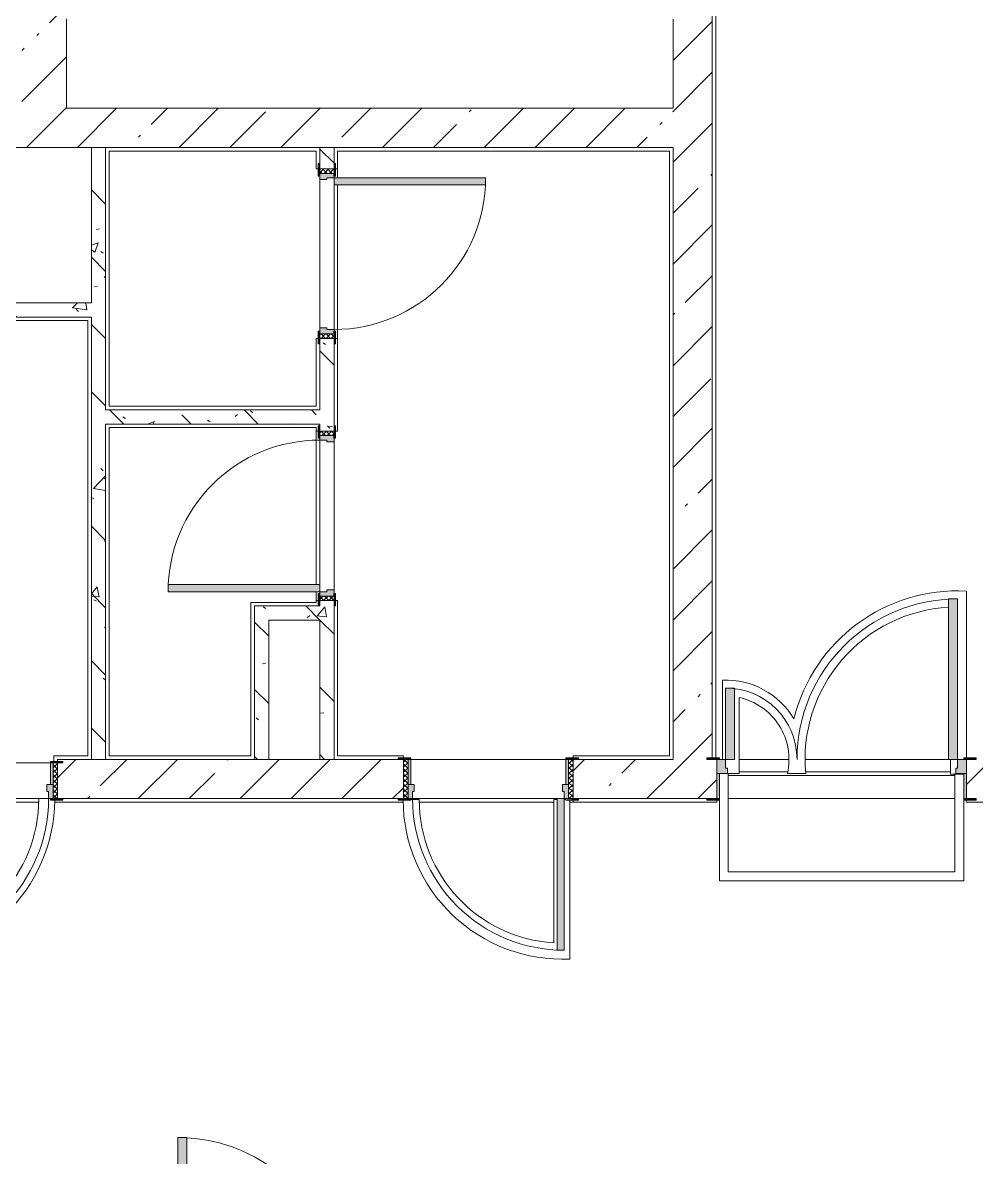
# Model space of a CAD drawing. Header units: millimetres. Extents: x -3708 to 187246, y -8553 to 29000.
# Drawn here: x 149401 to 154746, y 11389 to 17750 of the extents above; entities that cross this region are included whole.
import ezdxf

# ---------------------------------------------------------------- set-up
doc = ezdxf.new("R2010")
doc.units = ezdxf.units.MM
for name, color, linetype, lineweight, true_color in [('A-DOOR-4', 7, 'Continuous', 5, 0xaaaaaa), ('A-DOOR-5', 7, 'Continuous', 5, 0xe2e2e2), ('A-DOOR-FRAM-3', 7, 'Continuous', 5, 0xe2e2e2), ('A-DOOR-FRAM-4', 7, 'Continuous', 5, 0xaaaaaa), ('A-FLOR-1', 7, 'Continuous', 5, 0xaaaaaa), ('I-WALL-5', 7, 'Continuous', 5, 0x787878)]:
    doc.layers.add(name, color=color, linetype=linetype, lineweight=lineweight, true_color=true_color)
doc.layers.add('A-WALL', color=7, linetype='Continuous', lineweight=9)
doc.layers.add('I-WALL-3', color=7, linetype='Continuous', lineweight=5)
pattern_1 = [(45, (60236.27, 0), (-285.1231, 285.1231), []), (45, (60521.4, 0), (-285.1231, 285.1231), [504.031, -100.806, 16.764, -84.042])]
pattern_2 = [(135, (60236.3, 0), (-377.1708, -377.1708), [533.4, -88.9, 17.78, -88.9]), (135, (60236.3, 376.94), (-377.1708, -377.1708), []), (50, (60236.27, 0), (637.6445, -55.7866), [66.675, -733.425]), (355, (60236.3, 0), (-123.3494, 668.699), [53.34, -586.74]), (100.451, (60289.4, -4.65), (514.299, 612.908), [56.665, -623.315]), (46.184, (60236.3, 177.8), (948.7764, -147.15), [100.012, -1100.137]), (96.636, (60315.3, 165.5), (830.909, 865.997), [84.998, -934.973]), (351.184, (60236.3, 177.8), (830.918, 865.988), [80.01, -880.11]), (21, (60325.17, 133.35), (530.6506, -357.9283), [66.675, -733.425]), (326, (60325.2, 133.35), (216.308, 644.6585), [53.34, -586.74]), (71.451, (60369.4, 103.5), (746.9596, 286.7243), [56.665, -623.315]), (37.5, (60236.27, 0), (10.81053, 295.9426), [16.764, -562.864, 16.764, -578.866, -588.962]), (37.5, (60236.27, 0), (10.81053, 295.9426), [-1175.258, 16.764, -572.198]), (7.5, (60236.27, 0), (233.8692, 350.6318), [16.764, -322.834, 16.764, -549.529, -224.472]), (7.5, (60236.27, 0), (233.8692, 350.6318), [-905.891, 16.764, -207.708]), (327.5, (60038.03, 0), (474.5678, -20.0513), [16.764, -205.486, 16.764, -676.656, -920.115]), (327.5, (60038.03, 0), (474.5678, -20.0513), [-915.67, 16.764, -903.351]), (317.5, (59949.13, 0), (518.4522, 88.9934), [16.764, -272.161, 16.764, -443.738, -653.415]), (317.5, (59949.13, 0), (518.4522, 88.9934), [-749.427, 16.764, -636.651])]
pattern_3 = [(135, (1826.41, 104.685), (-14.14214, -14.14214), []), (225, (1826.41, 104.685), (14.14214, -14.14214), [])]
pattern_4 = [(45, (-296.384, 104.685), (-14.1421, 14.1421), []), (135, (-296.384, 104.685), (-14.1421, -14.1421), [])]

# ---------------------------------------------------------------- blocks, each defined once
blk = doc.blocks.new('110_Дверь_СКБ_2Ст - Д-1_л_Лестничная клетка EIS60 2-32142534-1_7_1_птичка')
at = {"layer": 'A-DOOR-5'}
for points in [[(639.9, 1010), (612.5, 1010), (612.5, 110), (662.5, 110), (662.5, 1010), (640.5, 1010)], [(-637.5, 510), (-637.5, 110), (-587.5, 110), (-587.5, 510)], [(712.5, 30), (697.5, 30), (699.6, -110), (712.5, -110)]]:
    blk.add_hatch(color=256, dxfattribs=at).paths.add_polyline_path(points)
h = blk.add_hatch(color=256, dxfattribs=at)
h.paths.add_polyline_path([(662.5, 110), (662.5, 60), (652.5, 60), (652.5, 30), (712.5, 32.6), (712.5, 110)])
h.paths.add_polyline_path([(-637.5, 110), (-687.5, 110), (-687.2, 30), (-627.5, 35.6), (-627.5, 60), (-637.5, 60), (-637.5, 104.8)])
at = {"layer": 'A-DOOR-FRAM-3'}
for points in [[(-672.5, 118), (-742.5, 118), (-742.5, 110), (-672.5, 110)], [(729.9, 118), (697.5, 118), (697.5, 110), (767.5, 110), (767.5, 118)], [(-672.5, 30), (-687.5, 30), (-687.4, -110), (-672.5, -110), (-672.5, -21.5)], [(-742.3, -110), (-742.5, -110.2), (-742.5, -118), (-672.5, -118), (-674.5, -110), (-687.5, -110)], [(767.5, -110), (697.5, -110), (698.9, -118), (767.5, -118)]]:
    blk.add_hatch(color=256, dxfattribs=at).paths.add_polyline_path(points)
at = {"layer": 'A-DOOR-4'}
for p, q in [((662.5, 1010), (612.5, 1010)), ((612.5, 1010), (612.5, 110)), ((662.5, 110), (662.5, 1010)), ((-637.5, 510), (-637.5, 110)), ((-587.5, 510), (-637.5, 510)), ((-587.5, 110), (-587.5, 510)), ((-637.5, 110), (-587.5, 110)), ((612.5, 110), (662.5, 110))]:
    blk.add_line(p, q, dxfattribs=at)
for centre, radius, start, end in [((662.5, 110), 900, 90, 180), ((-637.5, 110), 400, 360, 90)]:
    blk.add_arc(centre, radius, start, end, dxfattribs=at)
at = {"layer": 'A-DOOR-FRAM-4'}
for p, q in [((-672.5, 118), (-742.5, 118)), ((-742.5, 118), (-742.5, 110)), ((-742.5, 110), (-672.5, 110)), ((-637.5, 110), (-687.5, 110)), ((-687.5, 110), (-687.5, 30)), ((-672.5, 110), (-672.5, 118)), ((-637.5, 60), (-637.5, 110)), ((662.5, 110), (662.5, 60)), ((712.5, 110), (662.5, 110)), ((767.5, 118), (697.5, 118)), ((697.5, 118), (697.5, 110)), ((697.5, 110), (767.5, 110)), ((712.5, 30), (712.5, 110)), ((767.5, 110), (767.5, 118)), ((-687.5, 30), (-627.5, 30)), ((-672.5, 30), (-687.5, 30)), ((-687.5, 30), (-687.5, -110)), ((-672.5, -110), (-672.5, 30)), ((-627.5, 60), (-637.5, 60)), ((-627.5, 30), (-627.5, 60)), ((662.5, 60), (652.5, 60)), ((652.5, 60), (652.5, 30)), ((652.5, 30), (712.5, 30)), ((712.5, 30), (697.5, 30)), ((697.5, 30), (697.5, -110)), ((712.5, -110), (712.5, 30)), ((-672.5, -110), (-742.5, -110)), ((-742.5, -110), (-742.5, -118)), ((-742.5, -118), (-672.5, -118)), ((-687.5, -110), (-672.5, -110)), ((-672.5, -118), (-672.5, -110)), ((697.5, -110), (712.5, -110)), ((767.5, -110), (697.5, -110)), ((697.5, -110), (697.5, -118)), ((697.5, -118), (767.5, -118)), ((767.5, -118), (767.5, -110))]:
    blk.add_line(p, q, dxfattribs=at)
blk = doc.blocks.new('110_Дверь_СКБ_1Ст_Внутренняя1 - Д-8 950x2100h_охрана-31784688-1_7_1_птичка')
at = {"layer": 'A-DOOR-4'}
h = blk.add_hatch(dxfattribs=at)
h.set_pattern_fill('FP_114', color=256, style=0, pattern_type=2)
h.set_pattern_definition([(135, (1826.41, 164.685), (-14.14214, -14.14214), []), (225, (1826.41, 164.685), (14.14214, -14.14214), [])])
h.paths.add_polyline_path([(487.5, 100), (462.5, 100), (462.5, -100), (487.5, -100)])
at = {"layer": 'A-DOOR-5'}
h = blk.add_hatch(color=256, dxfattribs=at)
h.paths.add_polyline_path([(-437.5, 100), (-437.5, 20), (-402.5, 20), (-402.5, 60), (-412.5, 60), (-412.5, 100), (-422.5, 100)])
h.paths.add_polyline_path([(462.5, 100), (437.5, 100), (437.5, 60), (427.5, 60), (427.5, 20), (462.5, 20)])
at = {"layer": 'A-DOOR-FRAM-3'}
for points in [[(397.5, 950), (397.5, 100), (437.5, 100), (437.5, 950)], [(-432.5, 108), (-492.5, 108), (-492.5, 100), (-422.5, 100), (-422.5, 108)], [(462.5, 108), (447.5, 108), (447.5, 100), (517.5, 100), (517.5, 108), (467.5, 108)], [(-437.5, 20), (-437.5, -100), (-422.5, -100), (-422.5, 20)], [(447.5, 20), (447.5, -100), (462.5, -100), (462.5, 20)], [(-462.5, -100), (-492.5, -100), (-492.5, -108), (-422.5, -108), (-422.5, -100), (-437.5, -100)], [(487.5, -100), (447.5, -100), (447.5, -108), (517.5, -108), (517.5, -100)]]:
    blk.add_hatch(color=256, dxfattribs=at).paths.add_polyline_path(points)
at = {"layer": 'A-DOOR-FRAM-4'}
h = blk.add_hatch(dxfattribs=at)
h.set_pattern_fill('FP_115', color=256, style=0, pattern_type=2)
h.set_pattern_definition([(45, (-296.384, 164.685), (-14.1421, 14.1421), []), (135, (-296.384, 164.685), (-14.1421, -14.1421), [])])
h.paths.add_polyline_path([(-458.5, 100), (-462.5, 100), (-462.5, -100), (-437.5, -100), (-437.5, 100)])
at = {"layer": 'A-DOOR-4'}
for p, q in [((437.5, 950), (397.5, 950)), ((397.5, 950), (397.5, 100)), ((437.5, 100), (437.5, 950)), ((397.5, 100), (437.5, 100))]:
    blk.add_line(p, q, dxfattribs=at)
blk.add_arc((437.5, 100), 850, 90, 180, dxfattribs=at)
at = {"layer": 'A-DOOR-FRAM-4'}
for p, q in [((-422.5, 108), (-492.5, 108)), ((-492.5, 108), (-492.5, 100)), ((-492.5, 100), (-422.5, 100)), ((-437.5, 100), (-462.5, 100)), ((-462.5, 100), (-462.5, -100)), ((-412.5, 100), (-437.5, 100)), ((-437.5, 100), (-437.5, 20)), ((-437.5, -100), (-437.5, 100)), ((-422.5, 100), (-437.5, 100)), ((-437.5, 100), (-437.5, 99)), ((-437.5, 99), (-422.5, 99)), ((-422.5, 100), (-422.5, 108)), ((-422.5, 99), (-422.5, 100)), ((-412.5, 60), (-412.5, 100)), ((437.5, 100), (437.5, 60)), ((462.5, 100), (437.5, 100)), ((517.5, 108), (447.5, 108)), ((447.5, 108), (447.5, 100)), ((462.5, 100), (447.5, 100)), ((447.5, 100), (447.5, 99)), ((447.5, 100), (517.5, 100)), ((447.5, 99), (462.5, 99)), ((462.5, 20), (462.5, 100)), ((487.5, 100), (462.5, 100)), ((462.5, 100), (462.5, -100)), ((462.5, 99), (462.5, 100)), ((487.5, -100), (487.5, 100)), ((517.5, 100), (517.5, 108)), ((-437.5, 20), (-402.5, 20)), ((-422.5, 20), (-437.5, 20)), ((-437.5, 20), (-437.5, -100)), ((-422.5, -100), (-422.5, 20)), ((-402.5, 60), (-412.5, 60)), ((-402.5, 20), (-402.5, 60)), ((437.5, 60), (427.5, 60)), ((427.5, 60), (427.5, 20)), ((427.5, 20), (462.5, 20)), ((462.5, 20), (447.5, 20)), ((447.5, 20), (447.5, -100)), ((462.5, -100), (462.5, 20)), ((-422.5, -100), (-492.5, -100)), ((-492.5, -100), (-492.5, -108)), ((-492.5, -108), (-422.5, -108)), ((-462.5, -100), (-437.5, -100)), ((-437.5, -100), (-422.5, -100)), ((-422.5, -108), (-422.5, -100)), ((447.5, -100), (462.5, -100)), ((517.5, -100), (447.5, -100)), ((447.5, -100), (447.5, -108)), ((447.5, -108), (517.5, -108)), ((462.5, -100), (487.5, -100)), ((517.5, -108), (517.5, -100))]:
    blk.add_line(p, q, dxfattribs=at)
blk = doc.blocks.new('110_Дверь_СКБ_1Ст_Внутренняя1 - Д-8_п_ 950x2100h_охрана 2-32201800-1_7_1_птичка')
at = {"layer": 'A-DOOR-4'}
h = blk.add_hatch(dxfattribs=at)
h.set_pattern_fill('FP_148', color=256, style=0, pattern_type=2)
h.set_pattern_definition([(135, (1826.41, 174.685), (-14.14214, -14.14214), []), (225, (1826.41, 174.685), (14.14214, -14.14214), [])])
h.paths.add_polyline_path([(487.5, 110), (462.5, 110), (462.5, -110), (487.5, -110)])
at = {"layer": 'A-DOOR-5'}
h = blk.add_hatch(color=256, dxfattribs=at)
h.paths.add_polyline_path([(462.5, 110), (437.5, 110), (437.5, 70), (427.5, 70), (427.5, 30), (462.5, 30)])
h.paths.add_polyline_path([(-412.5, 110), (-437.5, 110), (-437.5, 30), (-402.5, 30), (-402.5, 70), (-412.5, 70)])
at = {"layer": 'A-DOOR-FRAM-3'}
for points in [[(-394.7, 960), (-412.5, 960), (-412.5, 110), (-372.5, 115.3), (-372.5, 960)], [(-443.8, 118), (-492.5, 118), (-492.5, 110), (-422.5, 115.3), (-422.5, 118), (-443.5, 118)], [(487.5, 118), (447.5, 115.3), (447.5, 110), (517.5, 110), (517.5, 118), (490, 118)], [(-437.5, 30), (-437.5, -110), (-422.5, -110), (-422.5, 30)], [(447.5, 30), (447.5, -110), (462.5, -110), (462.5, 30)], [(-422.5, -110), (-492.5, -110.2), (-492.5, -118), (-422.5, -118)], [(479, -110), (447.5, -110), (447.5, -118), (517.5, -118), (517.5, -110), (487.5, -110)]]:
    blk.add_hatch(color=256, dxfattribs=at).paths.add_polyline_path(points)
at = {"layer": 'A-DOOR-FRAM-4'}
h = blk.add_hatch(dxfattribs=at)
h.set_pattern_fill('FP_149', color=256, style=0, pattern_type=2)
h.set_pattern_definition([(45, (-296.384, 174.685), (-14.1421, 14.1421), []), (135, (-296.384, 174.685), (-14.1421, -14.1421), [])])
h.paths.add_polyline_path([(-462.5, 110), (-462.5, -110), (-437.5, -110), (-437.5, 110)])
at = {"layer": 'A-DOOR-4'}
for p, q in [((-412.5, 960), (-412.5, 110)), ((-372.5, 960), (-412.5, 960)), ((-372.5, 110), (-372.5, 960)), ((-412.5, 110), (-372.5, 110))]:
    blk.add_line(p, q, dxfattribs=at)
blk.add_arc((-412.5, 110), 850, 360, 90, dxfattribs=at)
at = {"layer": 'A-DOOR-FRAM-4'}
for p, q in [((-422.5, 118), (-492.5, 118)), ((-492.5, 118), (-492.5, 110)), ((-492.5, 110), (-422.5, 110)), ((-437.5, 110), (-462.5, 110)), ((-462.5, 110), (-462.5, -110)), ((-412.5, 110), (-437.5, 110)), ((-437.5, 110), (-437.5, 30)), ((-437.5, -110), (-437.5, 110)), ((-422.5, 110), (-437.5, 110)), ((-437.5, 110), (-437.5, 109)), ((-437.5, 109), (-422.5, 109)), ((-422.5, 110), (-422.5, 118)), ((-422.5, 109), (-422.5, 110)), ((-412.5, 70), (-412.5, 110)), ((-402.5, 70), (-412.5, 70)), ((-402.5, 30), (-402.5, 70)), ((437.5, 70), (427.5, 70)), ((427.5, 70), (427.5, 30)), ((437.5, 110), (437.5, 70)), ((462.5, 110), (437.5, 110)), ((517.5, 118), (447.5, 118)), ((447.5, 118), (447.5, 110)), ((462.5, 110), (447.5, 110)), ((447.5, 110), (447.5, 109)), ((447.5, 110), (517.5, 110)), ((447.5, 109), (462.5, 109)), ((462.5, 30), (462.5, 110)), ((487.5, 110), (462.5, 110)), ((462.5, 110), (462.5, -110)), ((462.5, 109), (462.5, 110)), ((487.5, -110), (487.5, 110)), ((517.5, 110), (517.5, 118)), ((-437.5, 30), (-402.5, 30)), ((-422.5, 30), (-437.5, 30)), ((-437.5, 30), (-437.5, -110)), ((-422.5, -110), (-422.5, 30)), ((427.5, 30), (462.5, 30)), ((462.5, 30), (447.5, 30)), ((447.5, 30), (447.5, -110)), ((462.5, -110), (462.5, 30)), ((-422.5, -110), (-492.5, -110)), ((-492.5, -110), (-492.5, -118)), ((-492.5, -118), (-422.5, -118)), ((-462.5, -110), (-437.5, -110)), ((-437.5, -110), (-422.5, -110)), ((-422.5, -118), (-422.5, -110)), ((447.5, -110), (462.5, -110)), ((517.5, -110), (447.5, -110)), ((447.5, -110), (447.5, -118)), ((447.5, -118), (517.5, -118)), ((462.5, -110), (487.5, -110)), ((517.5, -118), (517.5, -110))]:
    blk.add_line(p, q, dxfattribs=at)
blk = doc.blocks.new('110_Дверь_СКБ_2Ст - Д-2а_п_ Из коридора на лестницу-32215207-1_7_1_птичка')
at = {"layer": 'A-DOOR-5'}
for points in [[(-598.6, 100), (-587.5, 100), (-587.5, 1000), (-637.5, 1000), (-637.5, 100)], [(662.5, 100), (662.5, 500), (612.5, 500), (612.5, 100)], [(712.5, -100), (712.5, 20), (697.5, 20), (697.5, -100), (703.7, -100)]]:
    blk.add_hatch(color=256, dxfattribs=at).paths.add_polyline_path(points)
h = blk.add_hatch(color=256, dxfattribs=at)
h.paths.add_polyline_path([(-637.5, 20), (-627.5, 20), (-627.5, 50), (-637.5, 50), (-637.5, 100), (-687.5, 100), (-684.3, 20)])
h.paths.add_polyline_path([(662.5, 20), (712.5, 20), (712.5, 100), (662.5, 100), (662.5, 50), (652.5, 50), (652.5, 20)])
at = {"layer": 'A-DOOR-FRAM-3'}
for points in [[(-672.5, 100), (-672.5, 108), (-742.5, 108), (-742.5, 100), (-687.5, 100)], [(712.5, 100), (767.5, 100), (767.5, 108), (697.5, 108), (697.5, 100)], [(-673.4, -100), (-672.5, -100), (-672.5, 20), (-687.5, 20), (-684.8, -100)], [(-712.5, -108), (-672.5, -108), (-673.4, -100), (-742.5, -100), (-742.5, -108)], [(712.5, -108), (767.5, -107.4), (767.5, -100), (697.5, -100), (703, -108)]]:
    blk.add_hatch(color=256, dxfattribs=at).paths.add_polyline_path(points)
at = {"layer": 'A-DOOR-4'}
for p, q in [((-637.5, 1000), (-637.5, 100)), ((-587.5, 1000), (-637.5, 1000)), ((-587.5, 100), (-587.5, 1000)), ((662.5, 500), (612.5, 500)), ((612.5, 500), (612.5, 100)), ((662.5, 100), (662.5, 500)), ((-637.5, 100), (-587.5, 100)), ((612.5, 100), (662.5, 100))]:
    blk.add_line(p, q, dxfattribs=at)
for centre, radius, start, end in [((-637.5, 100), 900, 0, 90), ((662.5, 100), 400, 90, 180)]:
    blk.add_arc(centre, radius, start, end, dxfattribs=at)
at = {"layer": 'A-DOOR-FRAM-4'}
for p, q in [((-672.5, 108), (-742.5, 108)), ((-742.5, 108), (-742.5, 100)), ((-742.5, 100), (-672.5, 100)), ((-637.5, 100), (-687.5, 100)), ((-687.5, 100), (-687.5, 20)), ((-672.5, 100), (-672.5, 108)), ((-637.5, 50), (-637.5, 100)), ((662.5, 100), (662.5, 50)), ((712.5, 100), (662.5, 100)), ((767.5, 108), (697.5, 108)), ((697.5, 108), (697.5, 100)), ((697.5, 100), (767.5, 100)), ((712.5, 20), (712.5, 100)), ((767.5, 100), (767.5, 108)), ((-687.5, 20), (-627.5, 20)), ((-672.5, 20), (-687.5, 20)), ((-687.5, 20), (-687.5, -100)), ((-672.5, -100), (-672.5, 20)), ((-627.5, 50), (-637.5, 50)), ((-627.5, 20), (-627.5, 50)), ((662.5, 50), (652.5, 50)), ((652.5, 50), (652.5, 20)), ((652.5, 20), (712.5, 20)), ((712.5, 20), (697.5, 20)), ((697.5, 20), (697.5, -100)), ((712.5, -100), (712.5, 20)), ((-672.5, -100), (-742.5, -100)), ((-742.5, -100), (-742.5, -108)), ((-742.5, -108), (-672.5, -108)), ((-687.5, -100), (-672.5, -100)), ((-672.5, -108), (-672.5, -100)), ((697.5, -100), (712.5, -100)), ((767.5, -100), (697.5, -100)), ((697.5, -100), (697.5, -108)), ((697.5, -108), (767.5, -108)), ((767.5, -108), (767.5, -100))]:
    blk.add_line(p, q, dxfattribs=at)
blk = doc.blocks.new('110_Дверь_СКБ_1Ст_Внутренняя1 - Д-7_п__950x2100h_Туалет-32207265-1_7_1_птичка')
at = {"layer": 'A-DOOR-4'}
h = blk.add_hatch(dxfattribs=at)
h.set_pattern_fill('FP_116', color=256, style=0, pattern_type=2)
h.set_pattern_definition(pattern_3)
h.paths.add_polyline_path([(487.5, 40), (462.5, 40), (462.5, -40), (487.5, -40)])
at = {"layer": 'A-DOOR-5'}
h = blk.add_hatch(color=256, dxfattribs=at)
h.paths.add_polyline_path([(462.5, 16.3), (462.5, 40), (437.5, 40), (437.5, 0), (427.5, 0), (427.5, -40), (462.5, -40)])
h.paths.add_polyline_path([(-402.5, -16), (-402.5, 0), (-412.5, 0), (-412.5, 40), (-437.5, 40), (-437.5, -40), (-402.5, -40)])
at = {"layer": 'A-DOOR-FRAM-3'}
for points in [[(-372.5, 60), (-372.5, 890), (-412.5, 890), (-412.5, 40), (-372.5, 40)], [(-422.5, 48), (-492.5, 48), (-492.5, 40), (-422.5, 40)], [(517.5, 48), (447.5, 48), (447.5, 40), (517.5, 40)], [(-422.5, -40), (-492.5, -40), (-492.5, -48), (-422.5, -48)], [(517.5, -48), (517.5, -40), (447.5, -40), (447.5, -48), (487.5, -48)]]:
    blk.add_hatch(color=256, dxfattribs=at).paths.add_polyline_path(points)
at = {"layer": 'A-DOOR-FRAM-4'}
h = blk.add_hatch(dxfattribs=at)
h.set_pattern_fill('FP_117', color=256, style=0, pattern_type=2)
h.set_pattern_definition(pattern_4)
h.paths.add_polyline_path([(-437.5, 40), (-462.5, 40), (-460.8, -40), (-437.5, -40)])
at = {"layer": 'A-DOOR-4'}
for p, q in [((-412.5, 890), (-412.5, 40)), ((-372.5, 890), (-412.5, 890)), ((-372.5, 40), (-372.5, 890)), ((-412.5, 40), (-372.5, 40))]:
    blk.add_line(p, q, dxfattribs=at)
blk.add_arc((-412.5, 40), 850, 360, 90, dxfattribs=at)
at = {"layer": 'A-DOOR-FRAM-4'}
for p, q in [((-422.5, 48), (-492.5, 48)), ((-492.5, 48), (-492.5, 40)), ((-492.5, 40), (-422.5, 40)), ((-437.5, 40), (-462.5, 40)), ((-462.5, 40), (-462.5, -40)), ((-412.5, 40), (-437.5, 40)), ((-437.5, 40), (-437.5, -40)), ((-437.5, -40), (-437.5, 40)), ((-422.5, 40), (-437.5, 40)), ((-437.5, 40), (-437.5, 39)), ((-437.5, 39), (-422.5, 39)), ((-422.5, 40), (-422.5, 48)), ((-422.5, 39), (-422.5, 40)), ((-412.5, 0), (-412.5, 40)), ((-402.5, 0), (-412.5, 0)), ((-402.5, -40), (-402.5, 0)), ((437.5, 0), (427.5, 0)), ((427.5, 0), (427.5, -40)), ((437.5, 40), (437.5, 0)), ((462.5, 40), (437.5, 40)), ((517.5, 48), (447.5, 48)), ((447.5, 48), (447.5, 40)), ((462.5, 40), (447.5, 40)), ((447.5, 40), (447.5, 39)), ((447.5, 40), (517.5, 40)), ((447.5, 39), (462.5, 39)), ((462.5, -40), (462.5, 40)), ((487.5, 40), (462.5, 40)), ((462.5, 40), (462.5, -40)), ((462.5, 39), (462.5, 40)), ((487.5, -40), (487.5, 40)), ((517.5, 40), (517.5, 48)), ((-422.5, -40), (-492.5, -40)), ((-492.5, -40), (-492.5, -48)), ((-492.5, -48), (-422.5, -48)), ((-462.5, -40), (-437.5, -40)), ((-422.5, -39), (-437.5, -39)), ((-437.5, -39), (-437.5, -40)), ((-437.5, -40), (-402.5, -40)), ((-437.5, -40), (-422.5, -40)), ((-422.5, -40), (-422.5, -39)), ((-422.5, -48), (-422.5, -40)), ((427.5, -40), (462.5, -40)), ((462.5, -39), (447.5, -39)), ((447.5, -39), (447.5, -40)), ((447.5, -40), (462.5, -40)), ((517.5, -40), (447.5, -40)), ((447.5, -40), (447.5, -48)), ((447.5, -48), (517.5, -48)), ((462.5, -40), (462.5, -39)), ((462.5, -40), (487.5, -40)), ((517.5, -48), (517.5, -40))]:
    blk.add_line(p, q, dxfattribs=at)
blk = doc.blocks.new('110_Дверь_СКБ_1Ст_Внутренняя1 - Д-7_л__950x2100h_Туалет-32209783-1_7_1_птичка')
at = {"layer": 'A-DOOR-4'}
h = blk.add_hatch(dxfattribs=at)
h.set_pattern_fill('FP_116', color=256, style=0, pattern_type=2)
h.set_pattern_definition(pattern_3)
h.paths.add_polyline_path([(462.5, -40), (487.5, -40), (487.5, 40), (462.5, 40)])
at = {"layer": 'A-DOOR-5'}
h = blk.add_hatch(color=256, dxfattribs=at)
h.paths.add_polyline_path([(-437.5, 40), (-437.5, -40), (-402.5, -40), (-402.5, 0), (-412.5, 0), (-412.5, 40)])
h.paths.add_polyline_path([(427.5, -16), (427.5, -40), (462.5, -40), (462.5, 40), (437.5, 40), (437.5, 0), (427.5, 0)])
at = {"layer": 'A-DOOR-FRAM-3'}
for points in [[(-412.5, 890), (-412.5, 40), (-372.5, 40), (-372.5, 890)], [(-492.5, 40), (-422.5, 40), (-422.5, 48), (-492.5, 48)], [(447.5, 40), (517.5, 40), (517.5, 48), (447.5, 48)], [(-492.5, -40), (-492.5, -48), (-422.5, -48), (-422.5, -40), (-472.6, -40)], [(447.5, -48), (517.5, -48), (515.1, -40), (447.5, -40)]]:
    blk.add_hatch(color=256, dxfattribs=at).paths.add_polyline_path(points)
at = {"layer": 'A-DOOR-FRAM-4'}
h = blk.add_hatch(dxfattribs=at)
h.set_pattern_fill('FP_117', color=256, style=0, pattern_type=2)
h.set_pattern_definition(pattern_4)
h.paths.add_polyline_path([(-462.5, 40), (-462.5, -40), (-437.5, -40), (-437.5, 40)])
at = {"layer": 'A-DOOR-4'}
for p, q in [((-412.5, 890), (-412.5, 40)), ((-372.5, 890), (-412.5, 890)), ((-372.5, 40), (-372.5, 890)), ((-412.5, 40), (-372.5, 40))]:
    blk.add_line(p, q, dxfattribs=at)
blk.add_arc((-412.5, 40), 850, 360, 90, dxfattribs=at)
at = {"layer": 'A-DOOR-FRAM-4'}
for p, q in [((-422.5, 48), (-492.5, 48)), ((-492.5, 48), (-492.5, 40)), ((-492.5, 40), (-422.5, 40)), ((-437.5, 40), (-462.5, 40)), ((-462.5, 40), (-462.5, -40)), ((-412.5, 40), (-437.5, 40)), ((-437.5, 40), (-437.5, -40)), ((-437.5, -40), (-437.5, 40)), ((-422.5, 40), (-437.5, 40)), ((-437.5, 40), (-437.5, 39)), ((-437.5, 39), (-422.5, 39)), ((-422.5, 40), (-422.5, 48)), ((-422.5, 39), (-422.5, 40)), ((-412.5, 0), (-412.5, 40)), ((-402.5, 0), (-412.5, 0)), ((-402.5, -40), (-402.5, 0)), ((437.5, 0), (427.5, 0)), ((427.5, 0), (427.5, -40)), ((437.5, 40), (437.5, 0)), ((462.5, 40), (437.5, 40)), ((517.5, 48), (447.5, 48)), ((447.5, 48), (447.5, 40)), ((462.5, 40), (447.5, 40)), ((447.5, 40), (447.5, 39)), ((447.5, 40), (517.5, 40)), ((447.5, 39), (462.5, 39)), ((462.5, -40), (462.5, 40)), ((487.5, 40), (462.5, 40)), ((462.5, 40), (462.5, -40)), ((462.5, 39), (462.5, 40)), ((487.5, -40), (487.5, 40)), ((517.5, 40), (517.5, 48)), ((-422.5, -40), (-492.5, -40)), ((-492.5, -40), (-492.5, -48)), ((-492.5, -48), (-422.5, -48)), ((-462.5, -40), (-437.5, -40)), ((-422.5, -39), (-437.5, -39)), ((-437.5, -39), (-437.5, -40)), ((-437.5, -40), (-402.5, -40)), ((-437.5, -40), (-422.5, -40)), ((-422.5, -40), (-422.5, -39)), ((-422.5, -48), (-422.5, -40)), ((427.5, -40), (462.5, -40)), ((462.5, -39), (447.5, -39)), ((447.5, -39), (447.5, -40)), ((447.5, -40), (462.5, -40)), ((517.5, -40), (447.5, -40)), ((447.5, -40), (447.5, -48)), ((447.5, -48), (517.5, -48)), ((462.5, -40), (462.5, -39)), ((462.5, -40), (487.5, -40)), ((517.5, -48), (517.5, -40))]:
    blk.add_line(p, q, dxfattribs=at)

msp = doc.modelspace()

# ---------------------------------------------------------------- hatches: boundary and pattern name
at = {"layer": 'I-WALL-3'}
h = msp.add_hatch(dxfattribs=at)
h.set_pattern_fill('FP_92', color=256, style=0, pattern_type=2)
h.set_pattern_definition(pattern_1)
h.paths.add_polyline_path([(149396.3, 17270), (149646.3, 17270), (149646.3, 27100), (149396.3, 27100), (149396.3, 17515.5)])
h = msp.add_hatch(dxfattribs=at)
h.set_pattern_fill('FP_92', color=256, style=0, pattern_type=2)
h.set_pattern_definition(pattern_1)
h.paths.add_polyline_path([(153236.3, 13620), (153236.3, 13628), (153266.3, 13628), (153265.9, 21150), (153046.3, 21150), (153046.3, 13620), (153097.5, 13620)])
h = msp.add_hatch(dxfattribs=at)
h.set_pattern_fill('FP_92', color=256, style=0, pattern_type=2)
h.set_pattern_definition(pattern_1)
h.paths.add_polyline_path([(153046.3, 17050), (153046.3, 17270), (146726.3, 17270), (146726.3, 17050), (153026.3, 17050)])
h = msp.add_hatch(dxfattribs=at)
h.set_pattern_fill('FP_92', color=256, style=0, pattern_type=2)
h.set_pattern_definition(pattern_1)
h.paths.add_polyline_path([(153026.3, 13400), (153046.3, 13400), (153046.3, 13620), (152486.3, 13620), (152486.3, 13400), (152850.4, 13400)])
h.paths.add_polyline_path([(150680.6, 13400), (151536.3, 13400), (151536.3, 13620), (149596.3, 13620), (149596.3, 13608), (149626.3, 13608), (149626.3, 13600), (149596.3, 13600), (149596.3, 13400), (150479.9, 13400)])
h = msp.add_hatch(dxfattribs=at)
h.set_pattern_fill('FP_92', color=256, style=0, pattern_type=2)
h.set_pattern_definition(pattern_1)
h.paths.add_polyline_path([(155036.3, 13400), (155036.3, 13620), (154691.3, 13620), (154691.3, 13400), (154955.7, 13400)])
h.paths.add_polyline_path([(153046.3, 13400), (153291.3, 13400), (153286.3, 13620), (153046.3, 13620)])
at = {"layer": 'I-WALL-5'}
h = msp.add_hatch(dxfattribs=at)
h.set_pattern_fill('FP_122', color=256, style=0, pattern_type=2)
h.set_pattern_definition(pattern_2)
h.paths.add_polyline_path([(149786.3, 13620), (149866.3, 13620), (149866.3, 17050), (149786.3, 17050), (149786.3, 13640)])
h = msp.add_hatch(dxfattribs=at)
h.set_pattern_fill('FP_122', color=256, style=0, pattern_type=2)
h.set_pattern_definition(pattern_2)
h.paths.add_polyline_path([(151146.2, 13620), (151146.2, 14510.1), (151066.2, 14510.1), (151066.2, 13620)])
h.paths.add_polyline_path([(151066.2, 15460.1), (151146.2, 15460.1), (151146.2, 15980.1), (151066.2, 15980.1), (151066.2, 15480.1)])
h.paths.add_polyline_path([(151066.2, 16930.1), (151146.2, 16930.1), (151146.2, 17050), (151066.2, 17050), (151066.2, 16960.1)])
h = msp.add_hatch(dxfattribs=at)
h.set_pattern_fill('FP_122', color=256, style=0, pattern_type=2)
h.set_pattern_definition(pattern_2)
h.paths.add_polyline_path([(149766.3, 16100), (149786.3, 16100), (149786.3, 16180), (146706.3, 16180), (146706.3, 16100), (149710.3, 16100)])
h = msp.add_hatch(dxfattribs=at)
h.set_pattern_fill('FP_122', color=256, style=0, pattern_type=2)
h.set_pattern_definition(pattern_2)
h.paths.add_polyline_path([(151053.7, 15500.1), (151066.2, 15500.1), (151066.2, 15580.1), (149866.3, 15580.1), (149866.3, 15500.1), (151046.2, 15500.1)])
h = msp.add_hatch(dxfattribs=at)
h.set_pattern_fill('FP_122', color=256, style=0, pattern_type=2)
h.set_pattern_definition(pattern_2)
h.paths.add_polyline_path([(151046.2, 14400), (151066.2, 14400), (151066.2, 14480), (150700.6, 14480), (150700.6, 14400), (150780.6, 14400)])
h = msp.add_hatch(dxfattribs=at)
h.set_pattern_fill('FP_122', color=256, style=0, pattern_type=2)
h.set_pattern_definition(pattern_2)
h.paths.add_polyline_path([(150700.6, 13620), (150780.6, 13624.3), (150780.6, 14400), (150700.6, 14400), (150700.6, 13640)])

# ---------------------------------------------------------------- linework, layer by layer
at = {"layer": 'A-FLOR-1'}
for p, q in [((153286.3, 21130), (153286.3, 13628)), ((151046.2, 17030), (149886.3, 17030)), ((149886.3, 17030), (149886.3, 15600.1)), ((151046.2, 16930.1), (151046.2, 17030)), ((153026.3, 17030), (151166.2, 17030)), ((151166.2, 16880.1), (151166.2, 17030)), ((153026.3, 13640), (153026.3, 17030)), ((151058.2, 16930.1), (151046.2, 16930.1)), ((151166.2, 16930.1), (151154.2, 16930.1)), ((151166.2, 15460.1), (151166.2, 16840.1)), ((149766.3, 16080), (146726.3, 16080)), ((149766.3, 13640), (149766.3, 16080)), ((151046.2, 15600.1), (151046.2, 15980.1)), ((151046.2, 15980.1), (151058.2, 15980.1)), ((151154.2, 15980.1), (151166.2, 15980.1)), ((149886.3, 15600.1), (151046.2, 15600.1)), ((151046.2, 15480.1), (149886.3, 15480.1)), ((149886.3, 15480.1), (149886.3, 13640)), ((151046.2, 14600.1), (151046.2, 15480.1)), ((151058.2, 15460.1), (151046.2, 15460.1)), ((151166.2, 15460.1), (151154.2, 15460.1)), ((151046.2, 14500), (151046.2, 14560.1)), ((151046.2, 14510.1), (151058.2, 14510.1)), ((151154.2, 14510.1), (151166.2, 14510.1)), ((151166.2, 14510.1), (151166.2, 13640)), ((154690.9, 13628), (154690.9, 14563.7)), ((150680.6, 13640), (150680.6, 14500)), ((150680.6, 14500), (151046.2, 14500)), ((153324.5, 14064.7), (153324.5, 13620)), ((153416.3, 13540.9), (153416.3, 13967)), ((149576.3, 13640), (149766.3, 13640)), ((149576.3, 13608), (149576.3, 13640)), ((149886.3, 13640), (150680.6, 13640)), ((151166.2, 13640), (151536.3, 13640)), ((151536.3, 13640), (151536.3, 13628)), ((152486.3, 13628), (152486.3, 13640)), ((152486.3, 13640), (153026.3, 13640)), ((154600.9, 13620), (154600.9, 13537.9)), ((153416.3, 13550), (153688.6, 13550)), ((153789.6, 13550), (154600.9, 13550)), ((153351, 13540.9), (153416.3, 13540.9)), ((153356.3, 12990), (153356.3, 13540)), ((154626.3, 13530), (153356.3, 13530)), ((153687.5, 13541.4), (153789.9, 13541.4)), ((154600.9, 13537.9), (154676.3, 13537.9)), ((154626.3, 13540), (154626.3, 12990)), ((148737.3, 13380), (149490, 13380)), ((149546.3, 13400), (149491.3, 13400)), ((151534.4, 13380), (149580.1, 13380)), ((151623.6, 13394.7), (151576.3, 13394.7)), ((151624.5, 13380), (152377.5, 13380)), ((152396.3, 13394.7), (152377.5, 13394.7)), ((152377.5, 13394.7), (152377.5, 12591.3)), ((152446.3, 13394.7), (152436.3, 13394.7)), ((152467.5, 12500.6), (152467.5, 13392)), ((153291.3, 13380), (152467.5, 13380)), ((152486.3, 13380), (152486.3, 13392)), ((153291.3, 13392), (153291.3, 13380)), ((153306.3, 13392), (153306.3, 12940)), ((154676.3, 12940), (154676.3, 13392)), ((154691.3, 13380), (154691.3, 13392)), ((155267, 13380), (154691.3, 13380)), ((154626.3, 12990), (153356.3, 12990)), ((153306.3, 12940), (154676.3, 12940))]:
    msp.add_line(p, q, dxfattribs=at)
for centre, radius, start, end in [((154641.3, 13620), 945, 86.9906, 166.09511), ((154641.3, 13620), 855, 93.35556, 185.27324), ((153341.3, 13620), 445, 30.68536, 92.15971), ((153341.3, 13620), 355, 347.21166, 77.80233), ((148686.3, 13400), 895, 267.50529, 359.48672), ((148686.3, 13400), 805, 273.63543, 0), ((152428.6, 13394.7), 895, 180.17419, 272.49471), ((152428.6, 13394.7), 805, 180, 266.36457)]:
    msp.add_arc(centre, radius, start, end, dxfattribs=at)
at = {"layer": 'A-WALL'}
for p, q in [((149866.3, 17050), (149786.3, 17050)), ((151146.2, 17050), (151066.2, 17050)), ((149786.3, 13620), (149866.3, 13620)), ((150700.6, 13620), (150780.6, 13620)), ((151066.2, 13620), (151146.2, 13620))]:
    msp.add_line(p, q, dxfattribs=at)
at = {"layer": 'I-WALL-3'}
for p, q in [((153266.3, 13628), (153266.3, 21150)), ((149646.3, 17270), (149646.3, 17770)), ((153046.3, 17770), (153046.3, 17270)), ((153046.3, 17270), (149646.3, 17270)), ((148857.3, 17050), (149786.3, 17050)), ((149786.3, 17050), (149786.3, 16180)), ((149866.3, 17050), (151066.2, 17050)), ((149866.3, 15580.1), (149866.3, 17050)), ((151066.2, 17050), (151066.2, 16960.1)), ((151146.2, 17050), (153046.3, 17050)), ((151146.2, 16960.1), (151146.2, 17050)), ((153046.3, 17050), (153046.3, 13620)), ((151066.2, 16040.1), (151066.2, 16870.1)), ((151146.2, 16840.1), (151146.2, 16030.1)), ((149786.3, 16180), (148857.3, 16180)), ((146706.3, 16100), (149786.3, 16100)), ((149786.3, 16100), (149786.3, 13620)), ((151066.2, 15950.1), (151066.2, 15580.1)), ((151146.2, 15490.1), (151146.2, 15950.1)), ((151066.2, 15580.1), (149866.3, 15580.1)), ((149866.3, 15500.1), (151066.2, 15500.1)), ((149866.3, 13620), (149866.3, 15500.1)), ((151066.2, 15500.1), (151066.2, 15490.1)), ((151066.2, 14600.1), (151066.2, 15410.1)), ((151146.2, 15400.1), (151146.2, 14570.1)), ((151066.2, 14480), (150700.6, 14480)), ((150700.6, 14480), (150700.6, 13620)), ((151146.2, 13620), (151146.2, 14480.1)), ((150780.6, 14400), (151066.2, 14400)), ((150780.6, 13620), (150780.6, 14400)), ((151066.2, 14400), (151066.2, 13620)), ((149786.3, 13620), (149596.3, 13620)), ((149596.3, 13620), (149596.3, 13608)), ((150700.6, 13620), (149866.3, 13620)), ((151066.2, 13620), (150780.6, 13620)), ((151506.3, 13620), (151146.2, 13620)), ((151576.3, 13620), (152446.3, 13620)), ((153046.3, 13620), (152516.3, 13620)), ((153416.3, 13620), (153695.2, 13620)), ((153787.2, 13620), (154591.3, 13620)), ((148686.3, 13600), (149556.3, 13600)), ((149491.3, 13400), (148737.3, 13400)), ((149626.3, 13400), (151506.3, 13400)), ((152396.3, 13400), (151586.3, 13400)), ((152516.3, 13400), (153046.3, 13400)), ((153046.3, 13400), (153236.3, 13400)), ((154626.3, 13400), (153356.3, 13400))]:
    msp.add_line(p, q, dxfattribs=at)

# ---------------------------------------------------------------- block references
at = {"layer": 'A-DOOR-4'}
for name, p, rotation in [('110_Дверь_СКБ_1Ст_Внутренняя1 - Д-7_п__950x2100h_Туалет-32207265-1_7_1_птичка', (151106.2, 16467.6), 270), ('110_Дверь_СКБ_1Ст_Внутренняя1 - Д-7_л__950x2100h_Туалет-32209783-1_7_1_птичка', (151106.2, 14972.6), 90), ('110_Дверь_СКБ_1Ст_Внутренняя1 - Д-8_п_ 950x2100h_охрана 2-32201800-1_7_1_птичка', (152023.8, 13510), 180), ('110_Дверь_СКБ_1Ст_Внутренняя1 - Д-8 950x2100h_охрана-31784688-1_7_1_птичка', (149133.8, 13500), 180)]:
    msp.add_blockref(name, p, dxfattribs=dict(at, rotation=rotation))
for name, p in [('110_Дверь_СКБ_2Ст - Д-1_л_Лестничная клетка EIS60 2-32142534-1_7_1_птичка', (153978.8, 13510)), ('110_Дверь_СКБ_2Ст - Д-2а_п_ Из коридора на лестницу-32215207-1_7_1_птичка', (150908.8, 10500))]:
    msp.add_blockref(name, p, dxfattribs=at)

doc.saveas('drawing.dxf')
